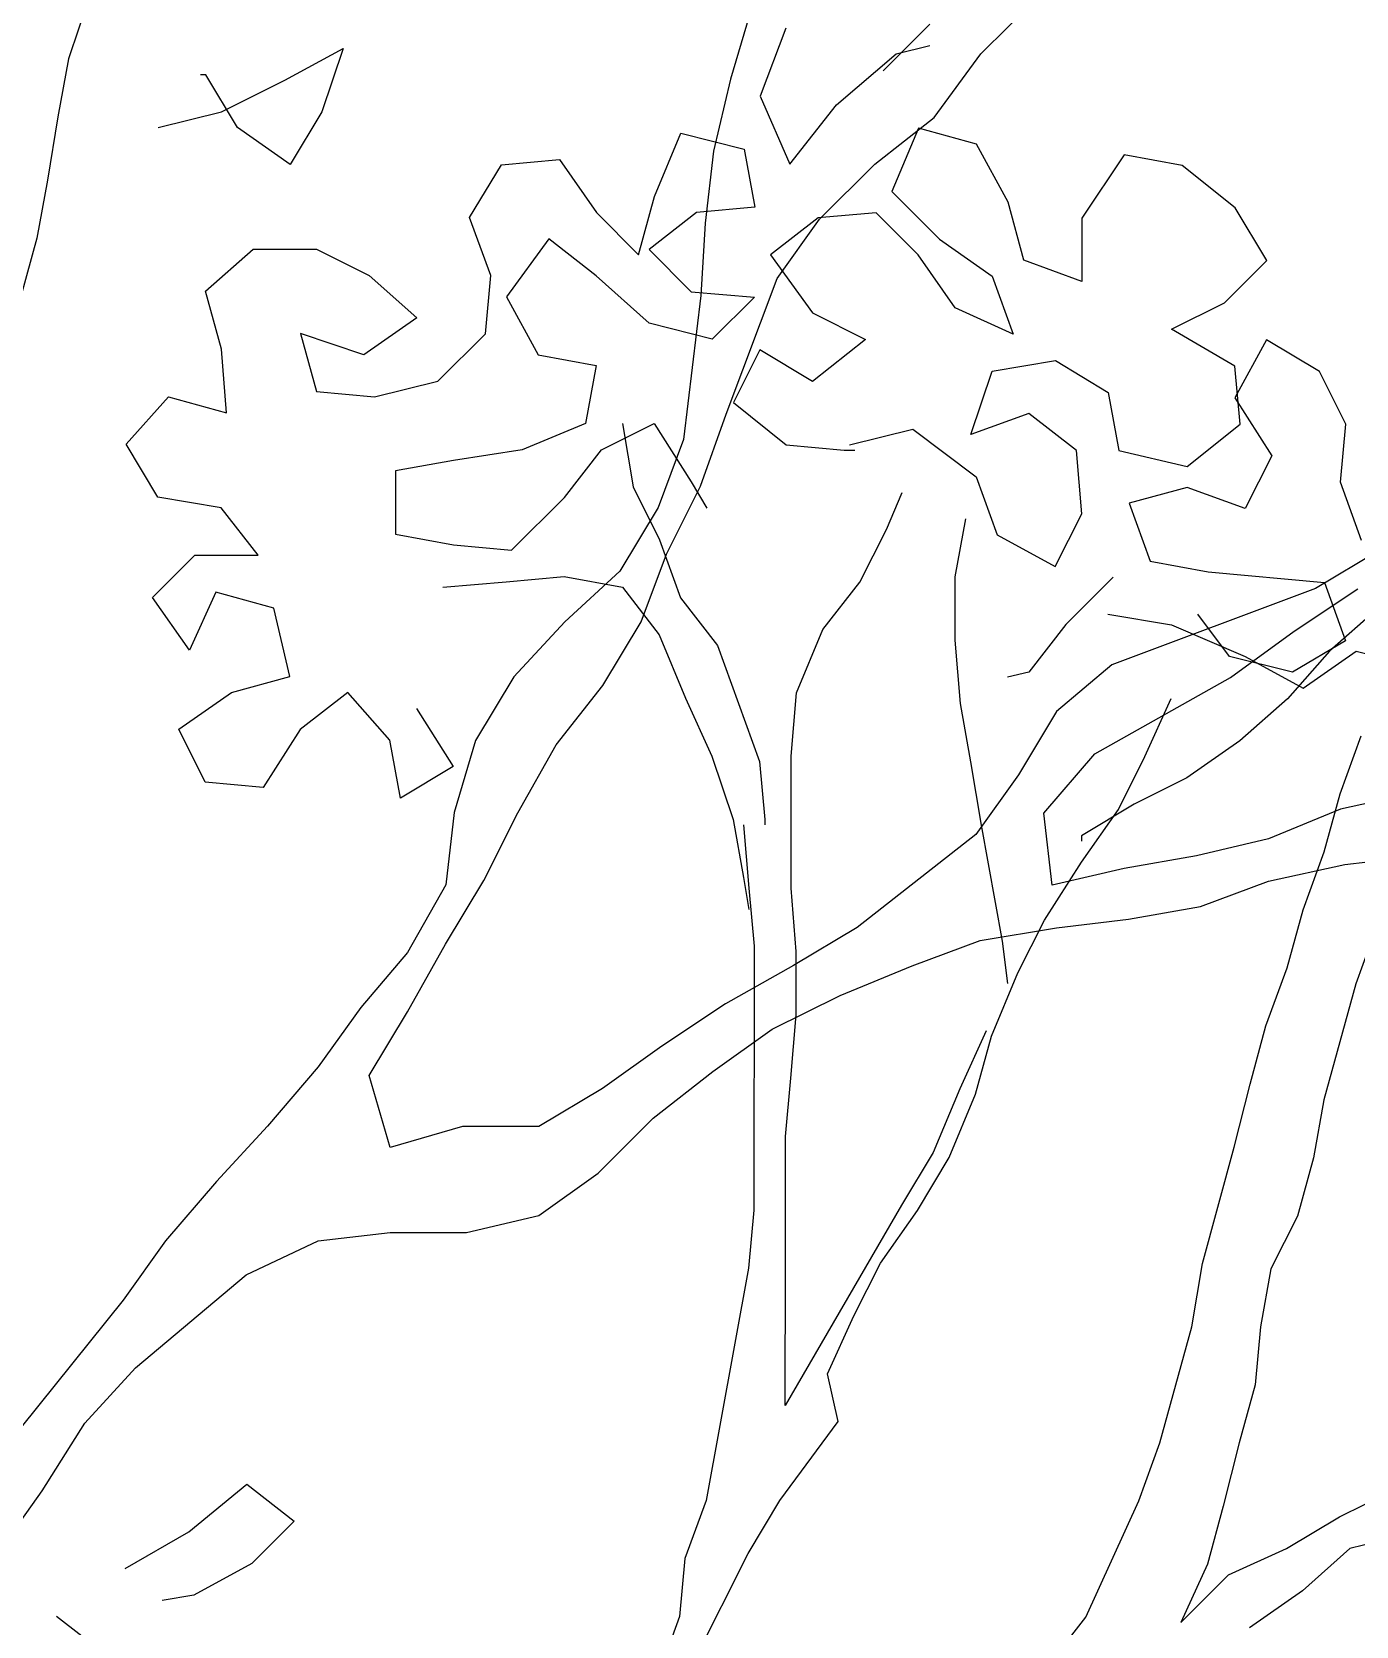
# Model space of a CAD drawing. Header units: millimetres. Extents: x 684983 to 685377, y 990360 to 990509.
# Drawn here: x 685185.274 to 685185.724, y 990435.284 to 990435.826 of the extents above; entities that cross this region are included whole.
import ezdxf

# ---------------------------------------------------------------- set-up
doc = ezdxf.new("R2010")
doc.units = ezdxf.units.MM
doc.layers.add('JACK  FRUIT TREE', color=7, linetype='Continuous')
doc.layers.add('TEAK', color=7, linetype='Continuous')

# ---------------------------------------------------------------- blocks, each defined once
blk = doc.blocks.new('JT')
for p, q in [((0.07102, 1.20787, 157.72663), (0.06142, 1.17916, 157.72663)), ((0.06142, 1.17916, 157.72663), (0.05902, 1.166, 157.72663)), ((0.05902, 1.166, 157.72663), (0.05661, 1.15165, 157.72663)), ((0.05661, 1.15165, 157.72663), (0.05421, 1.13849, 157.72663)), ((0.05421, 1.13849, 157.72663), (0.05061, 1.12533, 157.72663)), ((0.18698, 1.09649, 157.72663), (0.18936, 1.08213, 157.72663)), ((0.18936, 1.08213, 157.72663), (0.19533, 1.07016, 157.72663)), ((0.24678, 1.07251, 157.72663), (0.25037, 1.08088, 157.72663)), ((0.26473, 1.07488, 157.72663), (0.26232, 1.06172, 157.72663)), ((0.19533, 1.07016, 157.72663), (0.2001, 1.05699, 157.72663)), ((0.24078, 1.06055, 157.72663), (0.24678, 1.07251, 157.72663)), ((0.14626, 1.05944, 157.72663), (0.16062, 1.06062, 157.72663)), ((0.16062, 1.06062, 157.72663), (0.17378, 1.0618, 157.72663)), ((0.17378, 1.0618, 157.72663), (0.18694, 1.0594, 157.72663)), ((0.18694, 1.0594, 157.72663), (0.19531, 1.04862, 157.72663)), ((0.2324, 1.04979, 157.72663), (0.24078, 1.06055, 157.72663)), ((0.26232, 1.06172, 157.72663), (0.26231, 1.04737, 157.72663)), ((0.29821, 1.06169, 157.72663), (0.28744, 1.05093, 157.72663)), ((0.2001, 1.05699, 157.72663), (0.20847, 1.04622, 157.72663)), ((0.35803, 1.05446, 157.72663), (0.34725, 1.04489, 157.72663)), ((0.19531, 1.04862, 157.72663), (0.20128, 1.03426, 157.72663)), ((0.2264, 1.03543, 157.72663), (0.2324, 1.04979, 157.72663)), ((0.28744, 1.05093, 157.72663), (0.27905, 1.04017, 157.72663)), ((0.20847, 1.04622, 157.72663), (0.21801, 1.01989, 157.72663)), ((0.26231, 1.04737, 157.72663), (0.26349, 1.03301, 157.72663)), ((0.34725, 1.04489, 157.72663), (0.33767, 1.03414, 157.72663)), ((0.27905, 1.04017, 157.72663), (0.27426, 1.03898, 157.72663)), ((0.20128, 1.03426, 157.72663), (0.20725, 1.02109, 157.72663)), ((0.22519, 1.02108, 157.72663), (0.2264, 1.03543, 157.72663)), ((0.30536, 1.021, 157.72663), (0.31135, 1.03416, 157.72663)), ((0.33767, 1.03414, 157.72663), (0.3269, 1.02457, 157.72663)), ((0.26349, 1.03301, 157.72663), (0.26587, 1.01984, 157.72663)), ((0.3269, 1.02457, 157.72663), (0.31492, 1.01621, 157.72663)), ((0.34962, 1.01259, 157.72663), (0.35441, 1.02574, 157.72663)), ((0.20725, 1.02109, 157.72663), (0.21202, 1.00673, 157.72663)), ((0.21801, 1.01989, 157.72663), (0.2192, 1.00673, 157.72663)), ((0.22517, 0.99117, 157.72663), (0.22519, 1.02108, 157.72663)), ((0.26587, 1.01984, 157.72663), (0.26825, 1.00548, 157.72663)), ((0.29936, 1.00904, 157.72663), (0.30536, 1.021, 157.72663)), ((0.31492, 1.01621, 157.72663), (0.30295, 1.01024, 157.72663)), ((0.34602, 0.99943, 157.72663), (0.34962, 1.01259, 157.72663)), ((0.30295, 1.01024, 157.72663), (0.29098, 1.00307, 157.72663)), ((0.29098, 0.99709, 157.72663), (0.29936, 1.00904, 157.72663)), ((0.21202, 1.00673, 157.72663), (0.2144, 0.99357, 157.72663)), ((0.21441, 1.00553, 157.72663), (0.21559, 0.99117, 157.72663)), ((0.2192, 1.00673, 157.72663), (0.2192, 1.00553, 157.72663)), ((0.26825, 1.00548, 157.72663), (0.27301, 0.97916, 157.72663)), ((0.29098, 1.00307, 157.72663), (0.29098, 1.00187, 157.72663)), ((0.34122, 0.98627, 157.72663), (0.34602, 0.99943, 157.72663)), ((0.28259, 0.98393, 157.72663), (0.29098, 0.99709, 157.72663)), ((0.2144, 0.99357, 157.72663), (0.21559, 0.98639, 157.72663)), ((0.21559, 0.99117, 157.72663), (0.21678, 0.97801, 157.72663)), ((0.22635, 0.97681, 157.72663), (0.22517, 0.99117, 157.72663)), ((0.2766, 0.97198, 157.72663), (0.28259, 0.98393, 157.72663)), ((0.33762, 0.97312, 157.72663), (0.34122, 0.98627, 157.72663)), ((0.35796, 0.98267, 157.72663), (0.35317, 0.96951, 157.72663)), ((0.21678, 0.97801, 157.72663), (0.21672, 0.91819, 157.72663)), ((0.22634, 0.96245, 157.72663), (0.22635, 0.97681, 157.72663)), ((0.27301, 0.97916, 157.72663), (0.2742, 0.96958, 157.72663)), ((0.33282, 0.95996, 157.72663), (0.33762, 0.97312, 157.72663)), ((0.2706, 0.95762, 157.72663), (0.2766, 0.97198, 157.72663)), ((0.35317, 0.96951, 157.72663), (0.34596, 0.9432, 157.72663)), ((0.22513, 0.94809, 157.72663), (0.22634, 0.96245, 157.72663)), ((0.26941, 0.95882, 157.72663), (0.26341, 0.94567, 157.72663)), ((0.267, 0.94447, 157.72663), (0.2706, 0.95762, 157.72663)), ((0.32922, 0.9468, 157.72663), (0.33282, 0.95996, 157.72663)), ((0.22392, 0.93493, 157.72663), (0.22513, 0.94809, 157.72663)), ((0.32561, 0.93245, 157.72663), (0.32922, 0.9468, 157.72663)), ((0.26341, 0.94567, 157.72663), (0.25742, 0.93131, 157.72663)), ((0.261, 0.93011, 157.72663), (0.267, 0.94447, 157.72663)), ((0.34596, 0.9432, 157.72663), (0.34356, 0.93004, 157.72663)), ((0.22389, 0.90622, 157.72663), (0.22392, 0.93493, 157.72663)), ((0.31841, 0.90613, 157.72663), (0.32561, 0.93245, 157.72663)), ((0.25742, 0.93131, 157.72663), (0.25023, 0.91936, 157.72663)), ((0.25381, 0.91816, 157.72663), (0.261, 0.93011, 157.72663)), ((0.34356, 0.93004, 157.72663), (0.33996, 0.91688, 157.72663)), ((0.21672, 0.91819, 157.72663), (0.21552, 0.90503, 157.72663)), ((0.25023, 0.91936, 157.72663), (0.22386, 0.87391, 157.72663)), ((0.24543, 0.9062, 157.72663), (0.25381, 0.91816, 157.72663)), ((0.33996, 0.91688, 157.72663), (0.33396, 0.90492, 157.72663)), ((0.21552, 0.90503, 157.72663), (0.2059, 0.85239, 157.72663)), ((0.22386, 0.87391, 157.72663), (0.22389, 0.90622, 157.72663)), ((0.23943, 0.89424, 157.72663), (0.24543, 0.9062, 157.72663)), ((0.31601, 0.89178, 157.72663), (0.31841, 0.90613, 157.72663)), ((0.33396, 0.90492, 157.72663), (0.33156, 0.89176, 157.72663)), ((0.23344, 0.88108, 157.72663), (0.23943, 0.89424, 157.72663)), ((0.3088, 0.86546, 157.72663), (0.31601, 0.89178, 157.72663)), ((0.33156, 0.89176, 157.72663), (0.33035, 0.8786, 157.72663)), ((0.23582, 0.87031, 157.72663), (0.23344, 0.88108, 157.72663)), ((0.33035, 0.8786, 157.72663), (0.32675, 0.86544, 157.72663)), ((0.22265, 0.85238, 157.72663), (0.23582, 0.87031, 157.72663)), ((0.304, 0.8523, 157.72663), (0.3088, 0.86546, 157.72663)), ((0.32675, 0.86544, 157.72663), (0.32315, 0.85109, 157.72663)), ((0.34947, 0.84867, 157.72663), (0.36144, 0.85465, 157.72663)), ((0.2059, 0.85239, 157.72663), (0.2011, 0.83924, 157.72663)), ((0.21546, 0.84042, 157.72663), (0.22265, 0.85238, 157.72663)), ((0.29202, 0.82599, 157.72663), (0.304, 0.8523, 157.72663)), ((0.32315, 0.85109, 157.72663), (0.31955, 0.83793, 157.72663)), ((0.3375, 0.84151, 157.72663), (0.34947, 0.84867, 157.72663)), ((0.36621, 0.84507, 157.72663), (0.35185, 0.84149, 157.72663)), ((0.2011, 0.83924, 157.72663), (0.19989, 0.82608, 157.72663)), ((0.20347, 0.8165, 157.72663), (0.21546, 0.84042, 157.72663)), ((0.32433, 0.83554, 157.72663), (0.3375, 0.84151, 157.72663)), ((0.35185, 0.84149, 157.72663), (0.34108, 0.83193, 157.72663)), ((0.31955, 0.83793, 157.72663), (0.31355, 0.82478, 157.72663)), ((0.31355, 0.82478, 157.72663), (0.32433, 0.83554, 157.72663)), ((0.34108, 0.83193, 157.72663), (0.3291, 0.82357, 157.72663)), ((0.19989, 0.82608, 157.72663), (0.19509, 0.81292, 157.72663)), ((0.27525, 0.80447, 157.72663), (0.29202, 0.82599, 157.72663))]:
    blk.add_line(p, q)
at = {"color": 3}
for p, q in [((0.11047, 1.17433, 157.72663), (0.12364, 1.1815, 157.72663)), ((0.12364, 1.1815, 157.72663), (0.11884, 1.16714, 157.72663)), ((0.09253, 1.17554, 157.72663), (0.09133, 1.17554, 157.72663)), ((0.0997, 1.16357, 157.72663), (0.09253, 1.17554, 157.72663)), ((0.09611, 1.16716, 157.72663), (0.11047, 1.17433, 157.72663)), ((0.08175, 1.16359, 157.72663), (0.09611, 1.16716, 157.72663)), ((0.11165, 1.15518, 157.72663), (0.0997, 1.16357, 157.72663)), ((0.11884, 1.16714, 157.72663), (0.11165, 1.15518, 157.72663)), ((0.1942, 1.14793, 157.72663), (0.2002, 1.16228, 157.72663)), ((0.2002, 1.16228, 157.72663), (0.21455, 1.15868, 157.72663)), ((0.25404, 1.16343, 157.72663), (0.24804, 1.14908, 157.72663)), ((0.2672, 1.15983, 157.72663), (0.25404, 1.16343, 157.72663)), ((0.15951, 1.15514, 157.72663), (0.17267, 1.15633, 157.72663)), ((0.17267, 1.15633, 157.72663), (0.18104, 1.14435, 157.72663)), ((0.21455, 1.15868, 157.72663), (0.21693, 1.14552, 157.72663)), ((0.27436, 1.14666, 157.72663), (0.2672, 1.15983, 157.72663)), ((0.30069, 1.1574, 157.72663), (0.29111, 1.14306, 157.72663)), ((0.31385, 1.155, 157.72663), (0.30069, 1.1574, 157.72663)), ((0.15232, 1.14318, 157.72663), (0.15951, 1.15514, 157.72663)), ((0.32581, 1.14542, 157.72663), (0.31385, 1.155, 157.72663)), ((0.1906, 1.13477, 157.72663), (0.1942, 1.14793, 157.72663)), ((0.21693, 1.14552, 157.72663), (0.20377, 1.14433, 157.72663)), ((0.24804, 1.14908, 157.72663), (0.2588, 1.1383, 157.72663)), ((0.27794, 1.1335, 157.72663), (0.27436, 1.14666, 157.72663)), ((0.15709, 1.13002, 157.72663), (0.15232, 1.14318, 157.72663)), ((0.18104, 1.14435, 157.72663), (0.1906, 1.13477, 157.72663)), ((0.20377, 1.14433, 157.72663), (0.19299, 1.13597, 157.72663)), ((0.23129, 1.14311, 157.72663), (0.22051, 1.13475, 157.72663)), ((0.24445, 1.14429, 157.72663), (0.23129, 1.14311, 157.72663)), ((0.25401, 1.13471, 157.72663), (0.24445, 1.14429, 157.72663)), ((0.29111, 1.14306, 157.72663), (0.2911, 1.1287, 157.72663)), ((0.33298, 1.13345, 157.72663), (0.32581, 1.14542, 157.72663)), ((0.17026, 1.13838, 157.72663), (0.16068, 1.12523, 157.72663)), ((0.18102, 1.13, 157.72663), (0.17026, 1.13838, 157.72663)), ((0.2588, 1.1383, 157.72663), (0.27076, 1.12991, 157.72663)), ((0.09248, 1.12649, 157.72663), (0.10326, 1.13605, 157.72663)), ((0.10326, 1.13605, 157.72663), (0.11762, 1.13604, 157.72663)), ((0.11762, 1.13604, 157.72663), (0.12958, 1.13004, 157.72663)), ((0.19299, 1.13597, 157.72663), (0.20256, 1.12639, 157.72663)), ((0.22051, 1.13475, 157.72663), (0.23007, 1.12158, 157.72663)), ((0.26238, 1.12274, 157.72663), (0.25401, 1.13471, 157.72663)), ((0.2911, 1.1287, 157.72663), (0.27794, 1.1335, 157.72663)), ((0.3234, 1.12388, 157.72663), (0.33298, 1.13345, 157.72663)), ((0.12958, 1.13004, 157.72663), (0.14034, 1.12046, 157.72663)), ((0.15589, 1.11686, 157.72663), (0.15709, 1.13002, 157.72663)), ((0.19298, 1.11922, 157.72663), (0.18102, 1.13, 157.72663)), ((0.27076, 1.12991, 157.72663), (0.27553, 1.11675, 157.72663)), ((0.09606, 1.11332, 157.72663), (0.09248, 1.12649, 157.72663)), ((0.16068, 1.12523, 157.72663), (0.16785, 1.11206, 157.72663)), ((0.20256, 1.12639, 157.72663), (0.21691, 1.12518, 157.72663)), ((0.21691, 1.12518, 157.72663), (0.20733, 1.11561, 157.72663)), ((0.31143, 1.11791, 157.72663), (0.3234, 1.12388, 157.72663)), ((0.14034, 1.12046, 157.72663), (0.12836, 1.1121, 157.72663)), ((0.23007, 1.12158, 157.72663), (0.24203, 1.11558, 157.72663)), ((0.27553, 1.11675, 157.72663), (0.26238, 1.12274, 157.72663)), ((0.12836, 1.1121, 157.72663), (0.11401, 1.1169, 157.72663)), ((0.11401, 1.1169, 157.72663), (0.11759, 1.10373, 157.72663)), ((0.14511, 1.1061, 157.72663), (0.15589, 1.11686, 157.72663)), ((0.20733, 1.11561, 157.72663), (0.19298, 1.11922, 157.72663)), ((0.32578, 1.10952, 157.72663), (0.31143, 1.11791, 157.72663)), ((0.09724, 1.09896, 157.72663), (0.09606, 1.11332, 157.72663)), ((0.2181, 1.11321, 157.72663), (0.21211, 1.10125, 157.72663)), ((0.23006, 1.10602, 157.72663), (0.2181, 1.11321, 157.72663)), ((0.24203, 1.11558, 157.72663), (0.23006, 1.10602, 157.72663)), ((0.33296, 1.1155, 157.72663), (0.32577, 1.10234, 157.72663)), ((0.34492, 1.10831, 157.72663), (0.33296, 1.1155, 157.72663)), ((0.16785, 1.11206, 157.72663), (0.18101, 1.10966, 157.72663)), ((0.18101, 1.10966, 157.72663), (0.1786, 1.0965, 157.72663)), ((0.27074, 1.10838, 157.72663), (0.2851, 1.11076, 157.72663)), ((0.2851, 1.11076, 157.72663), (0.29706, 1.10357, 157.72663)), ((0.32696, 1.09636, 157.72663), (0.32578, 1.10952, 157.72663)), ((0.13075, 1.10252, 157.72663), (0.14511, 1.1061, 157.72663)), ((0.26594, 1.09402, 157.72663), (0.27074, 1.10838, 157.72663)), ((0.35089, 1.09634, 157.72663), (0.34492, 1.10831, 157.72663)), ((0.0745, 1.09181, 157.72663), (0.08409, 1.10257, 157.72663)), ((0.08409, 1.10257, 157.72663), (0.09724, 1.09896, 157.72663)), ((0.11759, 1.10373, 157.72663), (0.13075, 1.10252, 157.72663)), ((0.29706, 1.10357, 157.72663), (0.29944, 1.0904, 157.72663)), ((0.32577, 1.10234, 157.72663), (0.33413, 1.08918, 157.72663)), ((0.21211, 1.10125, 157.72663), (0.22406, 1.09167, 157.72663)), ((0.2791, 1.0988, 157.72663), (0.26594, 1.09402, 157.72663)), ((0.28987, 1.09041, 157.72663), (0.2791, 1.0988, 157.72663)), ((0.1786, 1.0965, 157.72663), (0.16424, 1.09053, 157.72663)), ((0.18218, 1.09051, 157.72663), (0.19415, 1.09648, 157.72663)), ((0.19415, 1.09648, 157.72663), (0.20252, 1.08331, 157.72663)), ((0.23842, 1.09166, 157.72663), (0.25278, 1.09523, 157.72663)), ((0.25278, 1.09523, 157.72663), (0.26713, 1.08445, 157.72663)), ((0.31499, 1.0868, 157.72663), (0.32696, 1.09636, 157.72663)), ((0.34968, 1.08318, 157.72663), (0.35089, 1.09634, 157.72663)), ((0.08167, 1.07984, 157.72663), (0.0745, 1.09181, 157.72663)), ((0.22406, 1.09167, 157.72663), (0.23722, 1.09046, 157.72663)), ((0.14868, 1.08815, 157.72663), (0.13552, 1.08577, 157.72663)), ((0.16424, 1.09053, 157.72663), (0.14868, 1.08815, 157.72663)), ((0.1738, 1.07975, 157.72663), (0.18218, 1.09051, 157.72663)), ((0.23722, 1.09046, 157.72663), (0.23961, 1.09046, 157.72663)), ((0.29105, 1.07605, 157.72663), (0.28987, 1.09041, 157.72663)), ((0.29944, 1.0904, 157.72663), (0.31499, 1.0868, 157.72663)), ((0.33413, 1.08918, 157.72663), (0.32814, 1.07722, 157.72663)), ((0.13552, 1.08577, 157.72663), (0.1355, 1.07141, 157.72663)), ((0.26713, 1.08445, 157.72663), (0.2719, 1.07129, 157.72663)), ((0.20252, 1.08331, 157.72663), (0.2061, 1.07733, 157.72663)), ((0.31498, 1.08201, 157.72663), (0.30182, 1.07844, 157.72663)), ((0.32814, 1.07722, 157.72663), (0.31498, 1.08201, 157.72663)), ((0.35446, 1.07001, 157.72663), (0.34968, 1.08318, 157.72663)), ((0.09603, 1.07743, 157.72663), (0.08167, 1.07984, 157.72663)), ((0.10439, 1.06665, 157.72663), (0.09603, 1.07743, 157.72663)), ((0.16182, 1.0678, 157.72663), (0.1738, 1.07975, 157.72663)), ((0.30182, 1.07844, 157.72663), (0.30659, 1.06527, 157.72663)), ((0.28506, 1.06409, 157.72663), (0.29105, 1.07605, 157.72663)), ((0.1355, 1.07141, 157.72663), (0.14866, 1.06901, 157.72663)), ((0.2719, 1.07129, 157.72663), (0.28506, 1.06409, 157.72663)), ((0.08045, 1.0571, 157.72663), (0.09004, 1.06667, 157.72663)), ((0.09004, 1.06667, 157.72663), (0.10439, 1.06665, 157.72663)), ((0.14866, 1.06901, 157.72663), (0.16182, 1.0678, 157.72663)), ((0.30659, 1.06527, 157.72663), (0.31975, 1.06287, 157.72663)), ((0.31975, 1.06287, 157.72663), (0.34607, 1.06045, 157.72663)), ((0.34607, 1.06045, 157.72663), (0.35085, 1.04728, 157.72663)), ((0.08882, 1.04513, 157.72663), (0.08045, 1.0571, 157.72663)), ((0.09481, 1.05829, 157.72663), (0.08882, 1.04513, 157.72663)), ((0.10797, 1.05469, 157.72663), (0.09481, 1.05829, 157.72663)), ((0.11155, 1.03913, 157.72663), (0.10797, 1.05469, 157.72663)), ((0.29701, 1.05332, 157.72663), (0.31137, 1.05091, 157.72663)), ((0.32452, 1.04372, 157.72663), (0.31735, 1.0533, 157.72663)), ((0.31137, 1.05091, 157.72663), (0.32811, 1.04372, 157.72663)), ((0.35085, 1.04728, 157.72663), (0.33887, 1.04012, 157.72663)), ((0.34126, 1.03652, 157.72663), (0.35324, 1.04489, 157.72663)), ((0.35324, 1.04489, 157.72663), (0.36759, 1.04129, 157.72663)), ((0.33887, 1.04012, 157.72663), (0.32452, 1.04372, 157.72663)), ((0.32811, 1.04372, 157.72663), (0.34126, 1.03652, 157.72663)), ((0.09838, 1.03555, 157.72663), (0.11155, 1.03913, 157.72663)), ((0.08641, 1.02719, 157.72663), (0.09838, 1.03555, 157.72663)), ((0.1247, 1.03553, 157.72663), (0.11393, 1.02716, 157.72663)), ((0.13427, 1.02475, 157.72663), (0.1247, 1.03553, 157.72663)), ((0.14025, 1.03192, 157.72663), (0.14862, 1.01875, 157.72663)), ((0.09238, 1.01522, 157.72663), (0.08641, 1.02719, 157.72663)), ((0.11393, 1.02716, 157.72663), (0.10554, 1.01401, 157.72663)), ((0.13665, 1.01159, 157.72663), (0.13427, 1.02475, 157.72663)), ((0.14862, 1.01875, 157.72663), (0.13665, 1.01159, 157.72663)), ((0.10554, 1.01401, 157.72663), (0.09238, 1.01522, 157.72663)), ((0.08864, 0.84532, 157.72663), (0.10181, 0.85608, 157.72663)), ((0.10181, 0.85608, 157.72663), (0.11257, 0.84769, 157.72663)), ((0.11257, 0.84769, 157.72663), (0.10299, 0.83813, 157.72663)), ((0.07427, 0.83696, 157.72663), (0.08864, 0.84532, 157.72663)), ((0.10299, 0.83813, 157.72663), (0.08982, 0.83096, 157.72663)), ((0.08982, 0.83096, 157.72663), (0.08264, 0.82977, 157.72663)), ((0.05871, 0.82621, 157.72663), (0.06947, 0.81782, 157.72663))]:
    blk.add_line(p, q, dxfattribs=at)
blk = doc.blocks.new('A$C25655A80')
for p, q in [((0.28677, 1.37728), (0.28195, 1.36095)), ((0.28195, 1.36095), (0.27809, 1.34461)), ((0.27809, 1.34461), (0.27615, 1.32827)), ((0.27615, 1.32827), (0.27517, 1.31193)), ((0.27517, 1.31193), (0.2713, 1.27924)), ((0.2713, 1.27924), (0.26551, 1.26387)), ((0.26551, 1.26387), (0.25685, 1.24946)), ((0.25685, 1.24946), (0.24434, 1.23793)), ((0.24434, 1.23793), (0.2328, 1.22545)), ((0.2328, 1.22545), (0.22413, 1.21104)), ((0.22413, 1.21104), (0.21931, 1.1947)), ((0.21931, 1.1947), (0.21737, 1.17836)), ((0.40386, 1.17915), (0.42117, 1.18298)), ((0.42117, 1.18298), (0.43752, 1.18488)), ((0.21737, 1.17836), (0.20871, 1.16298)), ((0.38848, 1.17339), (0.40386, 1.17915)), ((0.37213, 1.17053), (0.38848, 1.17339)), ((0.33848, 1.16575), (0.35579, 1.16862)), ((0.35579, 1.16862), (0.37213, 1.17053)), ((0.3231, 1.16), (0.33848, 1.16575)), ((0.20871, 1.16298), (0.19812, 1.1505)), ((0.30675, 1.15328), (0.3231, 1.16)), ((0.29136, 1.14561), (0.30675, 1.15328)), ((0.19812, 1.1505), (0.18849, 1.13705)), ((0.27789, 1.136), (0.29136, 1.14561)), ((0.18849, 1.13705), (0.17695, 1.1236)), ((0.26443, 1.12544), (0.27789, 1.136)), ((0.25192, 1.11296), (0.26443, 1.12544)), ((0.17695, 1.1236), (0.1654, 1.11111)), ((0.23845, 1.10336), (0.25192, 1.11296)), ((0.1654, 1.11111), (0.15385, 1.09767)), ((0.22211, 1.09953), (0.23845, 1.10336)), ((0.18846, 1.09763), (0.2048, 1.09954)), ((0.2048, 1.09954), (0.22211, 1.09953)), ((0.15385, 1.09767), (0.14423, 1.08422)), ((0.17211, 1.08996), (0.18846, 1.09763)), ((0.1471, 1.06883), (0.17211, 1.08996)), ((0.14423, 1.08422), (0.12113, 1.0554)), ((0.13555, 1.05635), (0.1471, 1.06883)), ((0.12592, 1.04097), (0.13555, 1.05635)), ((0.1163, 1.02753), (0.12592, 1.04097))]:
    blk.add_line(p, q)
at = {"color": 62}
for p, q in [((0.33867, 1.36666), (0.35118, 1.37915)), ((0.32714, 1.3734), (0.31655, 1.36284)), ((0.29445, 1.37247), (0.28867, 1.35709)), ((0.30597, 1.35516), (0.31944, 1.36668)), ((0.31944, 1.36668), (0.32713, 1.36859)), ((0.32808, 1.35225), (0.33867, 1.36666)), ((0.28867, 1.35709), (0.29539, 1.34171)), ((0.29539, 1.34171), (0.30597, 1.35516)), ((0.31461, 1.34169), (0.32808, 1.35225)), ((0.3021, 1.3292), (0.31461, 1.34169)), ((0.29248, 1.31575), (0.3021, 1.3292)), ((0.28092, 1.285), (0.29248, 1.31575)), ((0.27513, 1.26867), (0.28092, 1.285)), ((0.26743, 1.25329), (0.27513, 1.26867)), ((0.42893, 1.25411), (0.4145, 1.24547)), ((0.26165, 1.23792), (0.26743, 1.25329)), ((0.4145, 1.24547), (0.36834, 1.22821)), ((0.40968, 1.23586), (0.42411, 1.24546)), ((0.25298, 1.22351), (0.26165, 1.23792)), ((0.39526, 1.2253), (0.40968, 1.23586)), ((0.36834, 1.22821), (0.35584, 1.21764)), ((0.36448, 1.20802), (0.39526, 1.2253)), ((0.24239, 1.21006), (0.25298, 1.22351)), ((0.35584, 1.21764), (0.34717, 1.20323)), ((0.23373, 1.19468), (0.24239, 1.21006)), ((0.35293, 1.19458), (0.36448, 1.20802)), ((0.34717, 1.20323), (0.33754, 1.18978)), ((0.43753, 1.1993), (0.42022, 1.19548)), ((0.22602, 1.17931), (0.23373, 1.19468)), ((0.35484, 1.17823), (0.35293, 1.19458)), ((0.42022, 1.19548), (0.40387, 1.18876)), ((0.33754, 1.18978), (0.31061, 1.16866)), ((0.40387, 1.18876), (0.38753, 1.18493)), ((0.37118, 1.18206), (0.35484, 1.17823)), ((0.38753, 1.18493), (0.37118, 1.18206)), ((0.21736, 1.1649), (0.22602, 1.17931)), ((0.31061, 1.16866), (0.29618, 1.16002)), ((0.20869, 1.14953), (0.21736, 1.1649)), ((0.29618, 1.16002), (0.28079, 1.15138)), ((0.20003, 1.13511), (0.20869, 1.14953)), ((0.28079, 1.15138), (0.26636, 1.14178)), ((0.26636, 1.14178), (0.2529, 1.13218)), ((0.20482, 1.11877), (0.20003, 1.13511)), ((0.2529, 1.13218), (0.23847, 1.12354)), ((0.22117, 1.12356), (0.20482, 1.11877)), ((0.23847, 1.12354), (0.22117, 1.12356))]:
    blk.add_line(p, q, dxfattribs=at)
blk = doc.blocks.new('TR')
blk.add_blockref('A$C25655A80', (0.01921, 0.01485, 1.34531))

msp = doc.modelspace()

# ---------------------------------------------------------------- block references
at = {"layer": 'JACK  FRUIT TREE', "xscale": 1.5, "yscale": 1.5, "zscale": 1.5}
msp.add_blockref('JT', (685185.194, 990434.04786, -138.04995), dxfattribs=at)
at = {"layer": 'TEAK', "xscale": 1.5, "yscale": 1.5, "zscale": 1.5}
msp.add_blockref('TR', (685185.05947, 990433.746, 98.578), dxfattribs=at)

doc.saveas('drawing.dxf')
